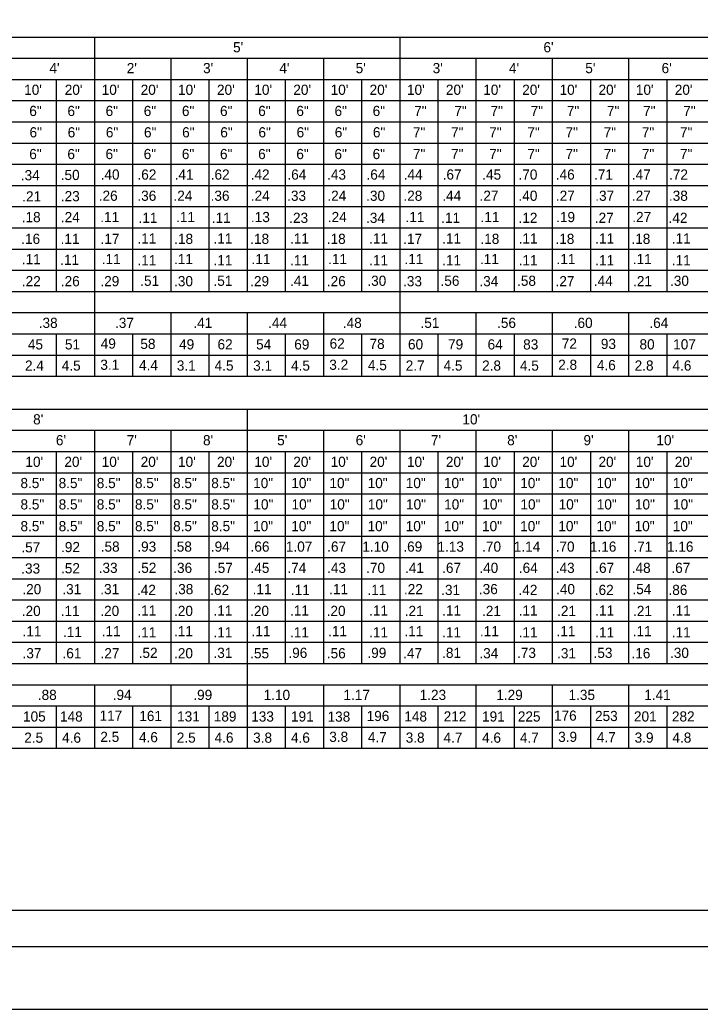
# Model space of a CAD drawing. Extents: x -750 to 1010, y -186 to 1000.
# Drawn here: x -297 to 171, y -186 to 494 of the extents above; entities that cross this region are included whole.
import ezdxf

# ---------------------------------------------------------------- set-up
doc = ezdxf.new("R2010")
doc.units = 0
for name, color, linetype in [('border_PLOTTING-ELEMENTS', 7, 'Continuous'), ('border_rw_22x34_Cut_Lines', 7, 'Continuous'), ('border_SHEET', 7, 'Continuous'), ('df_QTY-TABLE', 7, 'Continuous')]:
    doc.layers.add(name, color=color, linetype=linetype)

msp = doc.modelspace()

# ---------------------------------------------------------------- linework, layer by layer
at = {"layer": 'border_PLOTTING-ELEMENTS'}
for points in [[(-750.01, -186.31), (1009.99, -186.31), (1009.99, 999.69), (-750.01, 999.69)], [(-720.01, 956.69), (979.99, 956.69), (979.99, -143.31), (-720.01, -143.31)]]:
    msp.add_lwpolyline(points, close=True, dxfattribs=at)
at = {"layer": 'border_rw_22x34_Cut_Lines'}
msp.add_lwpolyline([(-720.01, 956.69), (979.99, 956.69), (979.99, -143.31), (-720.01, -143.31)], close=True, dxfattribs=at)
at = {"layer": 'border_SHEET'}
msp.add_line((954.99, -118.31), (-670.01, -118.31), dxfattribs=at)
at = {"layer": 'df_QTY-TABLE'}
for p, q in [((-639, 482.47), (437.26, 482.47)), ((-639, 482.47), (358.52, 482.47)), ((-245.25, 307.47), (-245.25, 482.47)), ((-35.25, 307.47), (-35.25, 482.47)), ((-639, 467.88), (437.26, 467.88)), ((-192.75, 307.47), (-192.75, 467.88)), ((-140.25, 307.47), (-140.25, 467.88)), ((-87.75, 307.47), (-87.75, 467.88)), ((17.26, 307.47), (17.26, 467.88)), ((69.76, 307.47), (69.76, 467.88)), ((122.26, 307.47), (122.26, 467.88)), ((-639, 453.3), (437.26, 453.3)), ((-271.5, 307.47), (-271.5, 453.3)), ((-219, 307.47), (-219, 453.3)), ((-166.5, 307.47), (-166.5, 453.3)), ((-114, 307.47), (-114, 453.3)), ((-61.5, 307.47), (-61.5, 453.3)), ((-9, 307.47), (-9, 453.3)), ((43.5, 307.47), (43.5, 453.3)), ((96.01, 307.47), (96.01, 453.3)), ((148.51, 307.47), (148.51, 453.3)), ((-639, 438.72), (437.26, 438.72)), ((-560.25, 424.13), (437.26, 424.13)), ((-560.25, 409.55), (437.26, 409.55)), ((-639, 394.97), (437.26, 394.97)), ((-481.5, 380.38), (437.26, 380.38)), ((-481.5, 365.8), (437.26, 365.8)), ((-481.5, 351.22), (437.26, 351.22)), ((-481.5, 336.63), (437.26, 336.63)), ((-481.5, 322.05), (437.26, 322.05)), ((-639, 307.47), (437.26, 307.47)), ((-245.25, 249.13), (-245.25, 307.47)), ((-245.25, 249.13), (-245.25, 307.47)), ((-35.24, 249.13), (-35.24, 307.47)), ((-639, 292.88), (437.26, 292.88)), ((-192.75, 249.13), (-192.75, 292.88)), ((-140.24, 249.13), (-140.24, 292.88)), ((-87.74, 249.13), (-87.74, 292.88)), ((17.26, 249.13), (17.26, 292.88)), ((69.76, 249.13), (69.76, 292.88)), ((122.27, 249.13), (122.27, 292.88)), ((-560.25, 278.3), (-219, 278.3)), ((-271.5, 249.13), (-271.5, 278.3)), ((-219, 278.3), (437.26, 278.3)), ((-219, 249.13), (-219, 278.3)), ((-166.5, 249.13), (-166.5, 278.3)), ((-114, 249.13), (-114, 278.3)), ((-61.49, 249.13), (-61.49, 278.3)), ((-8.99, 249.13), (-8.99, 278.3)), ((43.51, 249.13), (43.51, 278.3)), ((96.02, 249.13), (96.02, 278.3)), ((148.52, 249.13), (148.52, 278.3)), ((-639, 263.71), (437.26, 263.71)), ((-245.25, 249.13), (-245.25, 263.71)), ((-192.75, 249.13), (-192.75, 263.71)), ((-166.5, 249.13), (-166.5, 263.71)), ((-140.24, 249.13), (-140.24, 263.71)), ((-87.74, 249.13), (-87.74, 263.71)), ((-35.24, 249.13), (-35.24, 263.71)), ((-8.99, 249.13), (-8.99, 263.71)), ((17.26, 249.13), (17.26, 263.71)), ((69.77, 249.13), (69.77, 263.71)), ((122.27, 249.13), (122.27, 263.71)), ((148.52, 249.13), (148.52, 263.71)), ((-639, 249.13), (437.26, 249.13)), ((-639.01, 226.51), (542.26, 226.51)), ((-639.01, 226.51), (358.51, 226.51)), ((-140.26, 51.51), (-140.26, 226.51)), ((-639.01, 211.93), (542.26, 211.93)), ((-245.26, 51.51), (-245.26, 211.93)), ((-192.76, 51.51), (-192.76, 211.93)), ((-87.76, 51.51), (-87.76, 211.93)), ((-35.26, 51.51), (-35.26, 211.93)), ((17.25, 51.51), (17.25, 211.93)), ((69.75, 51.51), (69.75, 211.93)), ((122.25, 51.51), (122.25, 211.93)), ((-639.01, 197.35), (542.26, 197.35)), ((-271.51, 51.51), (-271.51, 197.35)), ((-219.01, 51.51), (-219.01, 197.35)), ((-166.51, 51.51), (-166.51, 197.35)), ((-114.01, 51.51), (-114.01, 197.35)), ((-61.51, 51.51), (-61.51, 197.35)), ((-9.01, 51.51), (-9.01, 197.35)), ((43.49, 51.51), (43.49, 197.35)), ((96, 51.51), (96, 197.35)), ((148.5, 51.51), (148.5, 197.35)), ((-639.01, 182.76), (542.26, 182.76)), ((-560.26, 168.18), (542.26, 168.18)), ((-560.26, 153.6), (542.26, 153.6)), ((-639.01, 139.01), (542.26, 139.01)), ((-481.51, 124.43), (542.26, 124.43)), ((-481.51, 109.85), (542.26, 109.85)), ((-481.51, 95.26), (542.26, 95.26)), ((-481.51, 80.68), (542.26, 80.68)), ((-481.51, 66.1), (542.26, 66.1)), ((-639.01, 51.51), (542.26, 51.51)), ((-140.25, -6.82), (-140.25, 51.51)), ((-639.01, 36.93), (542.26, 36.93)), ((-245.26, -6.82), (-245.26, 36.93)), ((-192.76, -6.82), (-192.76, 36.93)), ((-87.75, -6.82), (-87.75, 36.93)), ((-35.25, -6.82), (-35.25, 36.93)), ((17.25, -6.82), (17.25, 36.93)), ((69.75, -6.82), (69.75, 36.93)), ((122.26, -6.82), (122.26, 36.93)), ((-560.26, 22.35), (-219.01, 22.35)), ((-271.51, -6.82), (-271.51, 22.35)), ((-219.01, 22.35), (542.26, 22.35)), ((-219.01, -6.82), (-219.01, 22.35)), ((-166.51, -6.82), (-166.51, 22.35)), ((-114.01, -6.82), (-114.01, 22.35)), ((-61.5, -6.82), (-61.5, 22.35)), ((-9, -6.82), (-9, 22.35)), ((43.5, -6.82), (43.5, 22.35)), ((96.01, -6.82), (96.01, 22.35)), ((148.51, -6.82), (148.51, 22.35)), ((-639.01, 7.76), (542.26, 7.76)), ((-245.26, -6.82), (-245.26, 7.76)), ((-192.76, -6.82), (-192.76, 7.76)), ((-166.51, -6.82), (-166.51, 7.76)), ((-140.25, -6.82), (-140.25, 7.76)), ((-35.25, -6.82), (-35.25, 7.76)), ((-9, -6.82), (-9, 7.76)), ((122.26, -6.82), (122.26, 7.76)), ((148.51, -6.82), (148.51, 7.76)), ((-639.01, -6.82), (542.26, -6.82))]:
    msp.add_line(p, q, dxfattribs=at)

# ---------------------------------------------------------------- texts
for s, p in [("5'", (-150.11, 471.94)), ("6'", (63.44, 471.94)), ("4'", (-276.46, 457.59)), ("2'", (-223.26, 457.59)), ("3'", (-170.76, 457.59)), ("4'", (-118.26, 457.59)), ("5'", (-65.76, 457.59)), ("3'", (-12.78, 457.59)), ("4'", (39.72, 457.59)), ("5'", (92.22, 457.59)), ("6'", (144.72, 457.59)), ("10'", (-293.85, 442.7)), ("20'", (-265.92, 442.7)), ("10'", (-240.49, 442.7)), ("20'", (-213.68, 442.7)), ("10'", (-187.99, 442.7)), ("20'", (-161.18, 442.7)), ("10'", (-135.49, 442.7)), ("20'", (-108.68, 442.7)), ("10'", (-82.99, 442.7)), ("20'", (-56.18, 442.7)), ("10'", (-30.48, 442.7)), ("20'", (-3.68, 442.7)), ("10'", (22.02, 442.7)), ("20'", (48.82, 442.7)), ("10'", (74.52, 442.7)), ("20'", (101.32, 442.7)), ("10'", (127.02, 442.7)), ("20'", (153.82, 442.7)), ('6"', (-290.32, 428.12)), ('6"', (-264.07, 428.12)), ('6"', (-237.82, 428.12)), ('6"', (-211.57, 428.12)), ('6"', (-185.32, 428.12)), ('6"', (-159.07, 428.12)), ('6"', (-132.82, 428.12)), ('6"', (-106.57, 428.12)), ('6"', (-80.32, 428.12)), ('6"', (-54.07, 428.12)), ('7"', (-25.47, 428.12)), ('7"', (2.13, 428.12)), ('7"', (27.03, 428.12)), ('7"', (54.63, 428.12)), ('7"', (79.53, 428.12)), ('7"', (107.13, 428.12)), ('7"', (132.03, 428.12)), ('7"', (159.63, 428.12)), ('6"', (-290.16, 413.42)), ('6"', (-263.91, 413.42)), ('6"', (-237.66, 413.42)), ('6"', (-211.41, 413.42)), ('6"', (-185.16, 413.42)), ('6"', (-158.91, 413.42)), ('6"', (-132.66, 413.42)), ('6"', (-106.41, 413.42)), ('6"', (-80.16, 413.42)), ('6"', (-53.91, 413.42)), ('7"', (-26.37, 413.42)), ('7"', (-0.12, 413.42)), ('7"', (26.13, 413.42)), ('7"', (52.38, 413.42)), ('7"', (78.64, 413.42)), ('7"', (104.88, 413.42)), ('7"', (131.14, 413.42)), ('7"', (157.38, 413.42)), ('6"', (-290.36, 398.47)), ('6"', (-264.11, 398.47)), ('6"', (-237.86, 398.47)), ('6"', (-211.61, 398.47)), ('6"', (-185.36, 398.47)), ('6"', (-159.11, 398.47)), ('6"', (-132.86, 398.47)), ('6"', (-106.61, 398.47)), ('6"', (-80.36, 398.47)), ('6"', (-54.1, 398.47)), ('7"', (-26.37, 398.47)), ('7"', (-0.12, 398.47)), ('7"', (26.13, 398.47)), ('7"', (52.38, 398.47)), ('7"', (78.64, 398.47)), ('7"', (104.88, 398.47)), ('7"', (131.14, 398.47)), ('7"', (157.38, 398.47)), ('.34', (-296.16, 383.92)), ('.50', (-268.69, 384.09)), ('.40', (-241.23, 384.37)), ('.62', (-215.9, 384.37)), ('.41', (-190.32, 384.37)), ('.62', (-165.5, 384.37)), ('.42', (-138, 384.37)), ('.64', (-112.73, 384.37)), ('.43', (-85.42, 384.37)), ('.64', (-58.3, 384.37)), ('.44', (-32.73, 384.37)), ('.67', (-5.91, 384.37)), ('.45', (21.32, 384.37)), ('.70', (46.27, 384.37)), ('.46', (71.94, 384.37)), ('.71', (98.24, 384.37)), ('.47', (124.27, 384.37)), ('.72', (149.85, 384.37)), ('.21', (-295.2, 369.34)), ('.23', (-268.63, 369.5)), ('.26', (-242.54, 369.79)), ('.36', (-215.96, 369.79)), ('.24', (-191.11, 369.79)), ('.36', (-165.57, 369.79)), ('.24', (-137.91, 369.79)), ('.33', (-112.92, 369.79)), ('.24', (-85.23, 369.79)), ('.30', (-58.55, 369.79)), ('.28', (-32.9, 369.79)), ('.44', (-6.15, 369.79)), ('.27', (19.49, 369.79)), ('.40', (46.27, 369.79)), ('.27', (71.99, 369.79)), ('.37', (99.09, 369.79)), ('.27', (124.27, 369.79)), ('.38', (149.78, 369.79)), ('.18', (-295.52, 355.1)), ('.24', (-268.6, 355.1)), ('.11', (-241.48, 355.15)), ('.11', (-215.17, 354.59)), ('.11', (-189.33, 355.15)), ('.11', (-164.77, 354.59)), ('.13', (-137.81, 355.15)), ('.23', (-111.5, 354.59)), ('.24', (-84.94, 355.15)), ('.34', (-58.63, 354.59)), ('.11', (-31.48, 355.15)), ('.11', (-6.92, 354.59)), ('.11', (20.15, 355.15)), ('.12', (46.28, 354.59)), ('.19', (72.17, 355.15)), ('.27', (98.77, 354.59)), ('.27', (124.56, 355.15)), ('.42', (149.53, 354.59)), ('.16', (-295.89, 340.14)), ('.11', (-268.77, 340.14)), ('.17', (-241.31, 340.14)), ('.11', (-215.93, 340.41)), ('.18', (-190.63, 340.14)), ('.11', (-163.6, 340.41)), ('.18', (-138.3, 340.14)), ('.11', (-110.92, 340.41)), ('.18', (-85.63, 340.14)), ('.11', (-56.49, 340.41)), ('.17', (-33.06, 340.14)), ('.11', (-6.27, 340.41)), ('.18', (20.08, 340.14)), ('.11', (46.4, 340.41)), ('.18', (71.7, 340.14)), ('.11', (99.08, 340.41)), ('.18', (123.98, 340.14)), ('.11', (151.76, 340.41)), ('.11', (-295.47, 326.15)), ('.11', (-269.09, 325.7)), ('.11', (-240.47, 326.22)), ('.11', (-215.93, 325.45)), ('.11', (-190.77, 326.22)), ('.11', (-163.6, 325.45)), ('.11', (-137.39, 326.22)), ('.11', (-110.92, 325.45)), ('.11', (-84.72, 326.22)), ('.11', (-56.49, 325.45)), ('.11', (-32.21, 326.22)), ('.11', (-6.27, 325.45)), ('.11', (19.76, 326.22)), ('.11', (46.4, 325.45)), ('.11', (72.44, 326.22)), ('.11', (99.08, 325.45)), ('.11', (124.9, 326.22)), ('.11', (151.76, 325.45)), ('.22', (-295.45, 311.03)), ('.26', (-268.64, 311.03)), ('.29', (-241.42, 311.03)), ('.51', (-214, 311.3)), ('.30', (-190.71, 311.03)), ('.51', (-163.6, 311.3)), ('.29', (-138.35, 311.03)), ('.41', (-110.92, 311.3)), ('.26', (-85.61, 311.03)), ('.30', (-57.71, 311.3)), ('.33', (-33.14, 311.03)), ('.56', (-7.39, 311.3)), ('.34', (19.37, 311.03)), ('.58', (45.29, 311.3)), ('.27', (71.77, 311.03)), ('.44', (98.12, 311.3)), ('.21', (125.12, 311.03)), ('.30', (150.54, 311.3)), ('.38', (-283.83, 282.36)), ('.37', (-231.34, 282.36)), ('.41', (-177.45, 282.36)), ('.44', (-126.01, 282.36)), ('.48', (-74.58, 282.36)), ('.51', (-21.18, 282.36)), ('.56', (31.54, 282.36)), ('.60', (84.26, 282.36)), ('.64', (136.33, 282.36)), ('45', (-291.31, 267.53)), ('51', (-265.79, 267.53)), ('49', (-241.18, 268.11)), ('58', (-213.92, 267.87)), ('49', (-187.27, 267.57)), ('62', (-160.81, 267.57)), ('54', (-134.28, 267.53)), ('69', (-108.03, 267.53)), ('62', (-83.68, 268.11)), ('78', (-56.24, 267.87)), ('60', (-29.76, 267.57)), ('79', (-2.19, 267.57)), ('64', (25, 267.53)), ('83', (49.48, 267.53)), ('72', (76.06, 268.11)), ('93', (102.94, 267.87)), ('80', (129.53, 267.57)), ('107', (152.71, 267.57)), ('2.4', (-293.3, 252.94)), ('4.5', (-268, 252.94)), ('3.1', (-241.43, 253.53)), ('4.4', (-214.82, 253.28)), ('3.1', (-188.82, 252.98)), ('4.5', (-162.8, 252.98)), ('3.1', (-136.27, 252.94)), ('4.5', (-110.24, 252.94)), ('3.2', (-83.92, 253.53)), ('4.5', (-57.32, 253.28)), ('2.7', (-31.32, 252.98)), ('4.5', (-5.29, 252.98)), ('2.8', (21.23, 252.94)), ('4.5', (47.27, 252.94)), ('2.8', (73.59, 253.53)), ('4.6', (100.19, 253.28)), ('2.8', (126.19, 252.98)), ('4.6', (152.21, 252.98)), ("8'", (-287.68, 215.99)), ("10'", (7.68, 215.99)), ("6'", (-272.04, 201.64)), ("7'", (-223.3, 201.64)), ("8'", (-170.8, 201.64)), ("5'", (-119.79, 201.64)), ("6'", (-65.75, 201.64)), ("7'", (-14.02, 201.64)), ("8'", (38.48, 201.64)), ("9'", (90.98, 201.64)), ("10'", (141.16, 201.64)), ("10'", (-293, 186.75)), ("20'", (-266.19, 186.75)), ("10'", (-240.5, 186.75)), ("20'", (-213.69, 186.75)), ("10'", (-188, 186.75)), ("20'", (-161.19, 186.75)), ("10'", (-135.5, 186.75)), ("20'", (-108.69, 186.75)), ("10'", (-83, 186.75)), ("20'", (-56.19, 186.75)), ("10'", (-30.49, 186.75)), ("20'", (-3.69, 186.75)), ("10'", (22.01, 186.75)), ("20'", (48.81, 186.75)), ("10'", (74.51, 186.75)), ("20'", (101.31, 186.75)), ("10'", (127.01, 186.75)), ("20'", (153.81, 186.75)), ('8.5"', (-296.4, 172.16)), ('8.5"', (-270.14, 172.16)), ('8.5"', (-243.89, 172.16)), ('8.5"', (-217.64, 172.16)), ('8.5"', (-191.39, 172.16)), ('8.5"', (-165.14, 172.16)), ('10"', (-136.3, 172.16)), ('10"', (-110.05, 172.16)), ('10"', (-83.8, 172.16)), ('10"', (-57.54, 172.16)), ('10"', (-31.3, 172.16)), ('10"', (-5.04, 172.16)), ('10"', (21.2, 172.16)), ('10"', (47.46, 172.16)), ('10"', (73.71, 172.16)), ('10"', (99.96, 172.16)), ('10"', (126.21, 172.16)), ('10"', (152.46, 172.16)), ('8.5"', (-296.38, 157.47)), ('8.5"', (-270.12, 157.47)), ('8.5"', (-243.88, 157.47)), ('8.5"', (-217.62, 157.47)), ('8.5"', (-191.38, 157.47)), ('8.5"', (-165.12, 157.47)), ('10"', (-136.14, 157.47)), ('10"', (-109.89, 157.47)), ('10"', (-83.64, 157.47)), ('10"', (-57.38, 157.47)), ('10"', (-31.13, 157.47)), ('10"', (-4.88, 157.47)), ('10"', (21.37, 157.47)), ('10"', (47.62, 157.47)), ('10"', (73.87, 157.47)), ('10"', (100.12, 157.47)), ('10"', (126.37, 157.47)), ('10"', (152.62, 157.47)), ('8.5"', (-296.38, 142.51)), ('8.5"', (-270.12, 142.51)), ('8.5"', (-243.88, 142.51)), ('8.5"', (-217.62, 142.51)), ('8.5"', (-191.38, 142.51)), ('8.5"', (-165.12, 142.51)), ('10"', (-136.34, 142.51)), ('10"', (-110.08, 142.51)), ('10"', (-83.83, 142.51)), ('10"', (-57.58, 142.51)), ('10"', (-31.33, 142.51)), ('10"', (-5.08, 142.51)), ('10"', (21.17, 142.51)), ('10"', (47.42, 142.51)), ('10"', (73.67, 142.51)), ('10"', (99.92, 142.51)), ('10"', (126.17, 142.51)), ('10"', (152.42, 142.51)), ('.57', (-295.79, 127.97)), ('.92', (-268.48, 128.13)), ('.58', (-241.16, 128.42)), ('.93', (-216.01, 128.42)), ('.58', (-191.47, 128.42)), ('.94', (-165.42, 128.42)), ('.66', (-138.07, 128.42)), ('1.07', (-113.79, 128.42)), ('.67', (-85.35, 128.42)), ('1.10', (-61.19, 128.42)), ('.69', (-32.96, 128.42)), ('1.13', (-9.47, 128.42)), ('.70', (21.26, 128.42)), ('1.14', (43.05, 128.42)), ('.70', (71.84, 128.42)), ('1.16', (95.39, 128.42)), ('.71', (125.33, 128.42)), ('1.16', (148.42, 128.42)), ('.33', (-295.87, 113.39)), ('.52', (-268.48, 113.55)), ('.33', (-242.58, 113.83)), ('.52', (-215.91, 113.83)), ('.36', (-191.28, 113.83)), ('.57', (-163.3, 113.83)), ('.45', (-138.12, 113.83)), ('.74', (-112.74, 113.83)), ('.43', (-85.43, 113.83)), ('.70', (-58.56, 113.83)), ('.41', (-31.78, 113.83)), ('.67', (-6.27, 113.83)), ('.40', (19.33, 113.83)), ('.64', (46.51, 113.83)), ('.43', (71.9, 113.83)), ('.67', (99.08, 113.83)), ('.48', (124.2, 113.83)), ('.67', (151.47, 113.83)), ('.20', (-295.11, 99.15)), ('.31', (-267.59, 99.15)), ('.31', (-241.49, 99.19)), ('.42', (-216.24, 98.63)), ('.38', (-190.47, 99.19)), ('.62', (-165.84, 98.63)), ('.11', (-136.66, 99.19)), ('.11', (-110.35, 98.63)), ('.11', (-83.99, 99.19)), ('.11', (-57.68, 98.63)), ('.22', (-32.54, 99.19)), ('.31', (-6.93, 98.63)), ('.36', (19.02, 99.19)), ('.42', (46.27, 98.63)), ('.40', (72.13, 99.19)), ('.62', (98.77, 98.63)), ('.54', (124.66, 99.19)), ('.86', (149.46, 98.63)), ('.20', (-295.5, 84.19)), ('.11', (-268.72, 84.19)), ('.20', (-241.47, 84.19)), ('.11', (-215.94, 84.46)), ('.20', (-190.72, 84.19)), ('.11', (-163.61, 84.46)), ('.20', (-138.39, 84.19)), ('.11', (-110.93, 84.46)), ('.20', (-85.72, 84.19)), ('.11', (-56.5, 84.46)), ('.21', (-32, 84.19)), ('.11', (-6.28, 84.46)), ('.21', (21.2, 84.19)), ('.11', (46.39, 84.46)), ('.21', (72.83, 84.19)), ('.11', (99.07, 84.46)), ('.21', (125.11, 84.19)), ('.11', (151.75, 84.46)), ('.11', (-294.98, 70.2)), ('.11', (-267.14, 69.75)), ('.11', (-240.48, 70.27)), ('.11', (-215.94, 69.5)), ('.11', (-190.78, 70.27)), ('.11', (-163.61, 69.5)), ('.11', (-137.4, 70.27)), ('.11', (-110.93, 69.5)), ('.11', (-84.73, 70.27)), ('.11', (-56.5, 69.5)), ('.11', (-32.22, 70.27)), ('.11', (-6.28, 69.5)), ('.11', (19.75, 70.27)), ('.11', (46.39, 69.5)), ('.11', (72.43, 70.27)), ('.11', (99.07, 69.5)), ('.11', (124.89, 70.27)), ('.11', (151.75, 69.5)), ('.37', (-294.98, 55.07)), ('.61', (-267.47, 55.07)), ('.27', (-241.32, 55.07)), ('.52', (-215.07, 55.35)), ('.20', (-190.72, 55.07)), ('.31', (-163.61, 55.35)), ('.55', (-138.34, 55.07)), ('.96', (-112.05, 55.35)), ('.56', (-85.62, 55.07)), ('.99', (-57.69, 55.35)), ('.47', (-33.07, 55.07)), ('.81', (-6.28, 55.35)), ('.34', (19.36, 55.07)), ('.73', (45.27, 55.35)), ('.31', (72.83, 55.07)), ('.53', (97.92, 55.35)), ('.16', (123.99, 55.07)), ('.30', (150.53, 55.35)), ('.88', (-284.46, 26.41)), ('.94', (-232.93, 26.41)), ('.99', (-177.48, 26.41)), ('1.10', (-129.1, 26.41)), ('1.17', (-74.17, 26.41)), ('1.23', (-21.74, 26.41)), ('1.29', (30.98, 26.41)), ('1.35', (80.7, 26.41)), ('1.41', (132.77, 26.41)), ('105', (-294.64, 11.57)), ('148', (-269.19, 11.57)), ('117', (-241.97, 12.16)), ('161', (-214.65, 11.91)), ('131', (-188.62, 11.61)), ('189', (-163.4, 11.61)), ('133', (-137.63, 11.57)), ('191', (-110.25, 11.57)), ('138', (-85.09, 11.46)), ('196', (-58.22, 11.91)), ('148', (-32.3, 11.61)), ('212', (-5.21, 11.61)), ('191', (21.19, 11.57)), ('225', (45.82, 11.57)), ('176', (70.68, 12.16)), ('253', (98.93, 11.91)), ('201', (125.71, 11.61)), ('282', (151.83, 11.61)), ('2.5', (-293.8, -3.01)), ('4.6', (-267.77, -3.01)), ('2.5', (-241.45, -2.43)), ('4.6', (-214.85, -2.67)), ('2.5', (-188.85, -2.97)), ('4.6', (-162.83, -2.97)), ('3.8', (-136.3, -3.01)), ('4.6', (-110.26, -3.01)), ('3.8', (-83.94, -2.43)), ('4.7', (-57.34, -2.67)), ('3.8', (-31.34, -2.97)), ('4.7', (-5.32, -2.97)), ('4.6', (21.21, -3.01)), ('4.7', (47.25, -3.01)), ('3.9', (73.56, -2.43)), ('4.7', (100.17, -2.67)), ('3.9', (126.17, -2.97)), ('4.8', (152.19, -2.97))]:
    msp.add_text(s, height=7, dxfattribs=at).set_placement(p)

doc.saveas('drawing.dxf')
